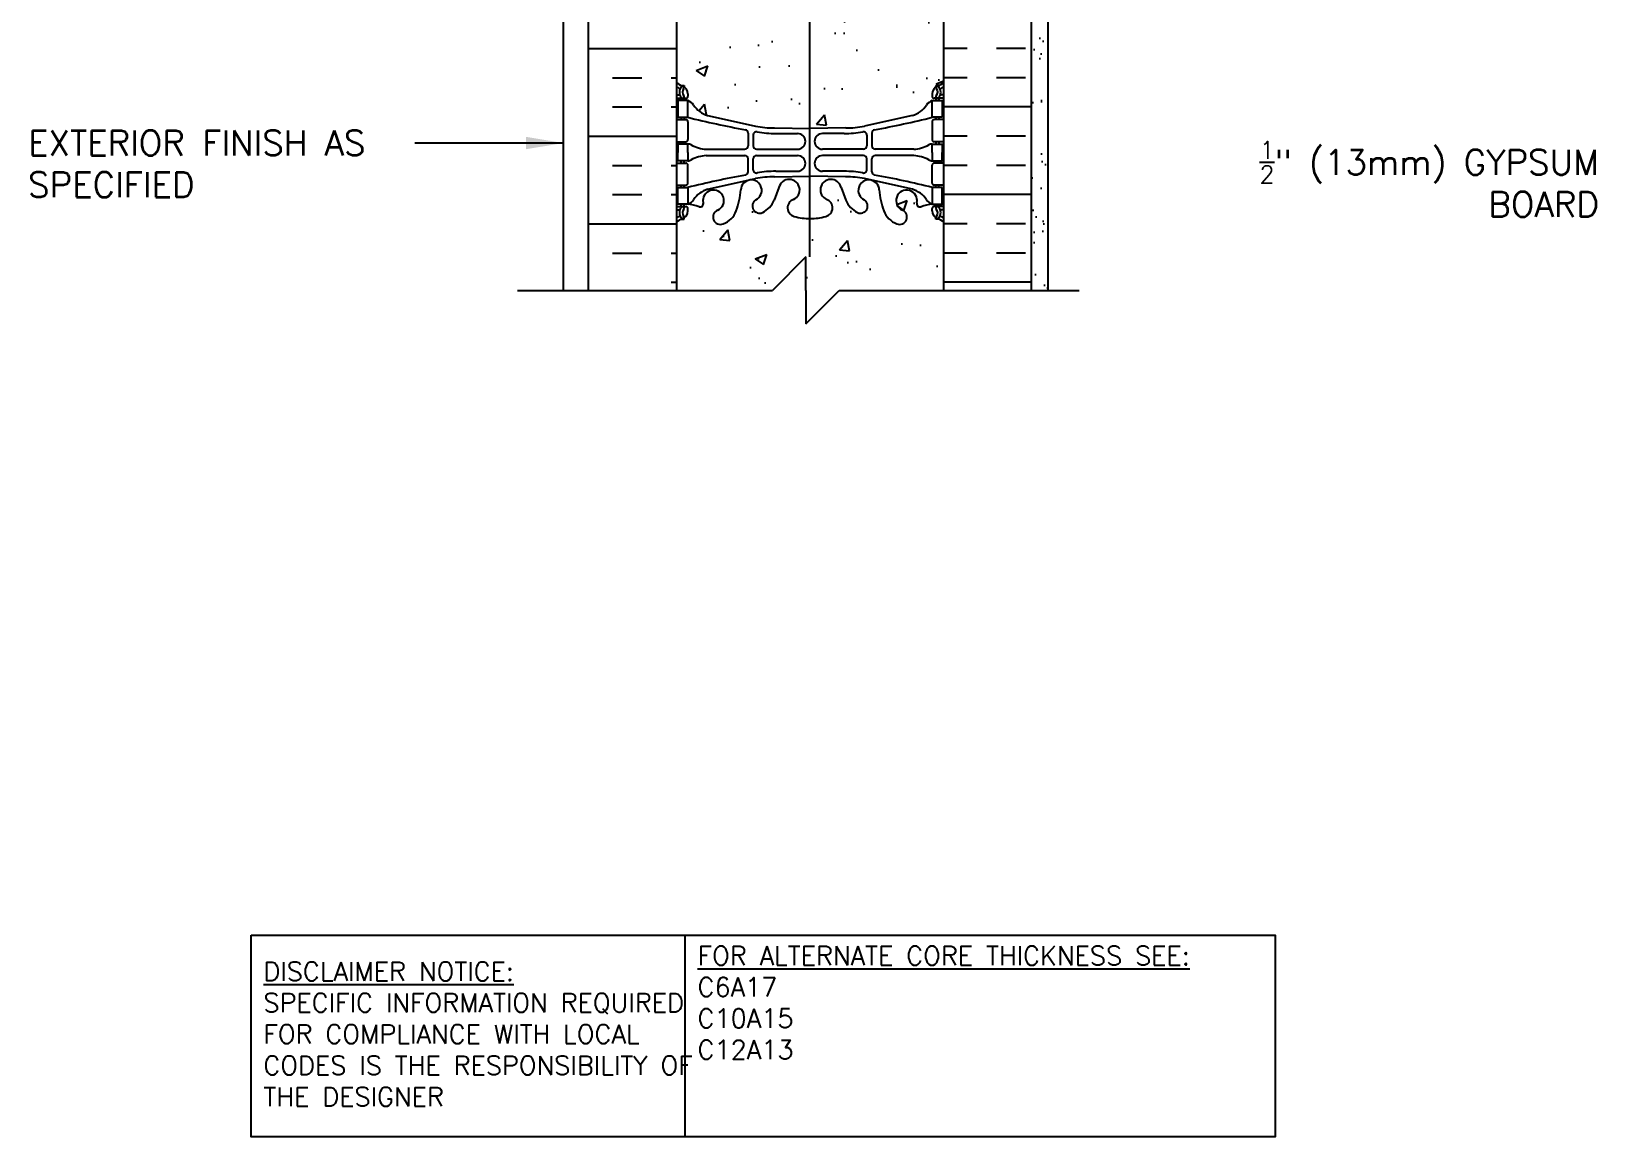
# Model space of a CAD drawing. Header units: inches. Extents: x 113.5 to 169.5, y -27.5 to 56.9.
# Drawn here: x 113.6 to 160.42, y -27.49 to 5.59 of the extents above; entities that cross this region are included whole.
import ezdxf

# ---------------------------------------------------------------- set-up
doc = ezdxf.new("R2010")
doc.units = ezdxf.units.IN
doc.header["$LTSCALE"] = 0.5
doc.header["$MEASUREMENT"] = 0
for name, color, linetype in [('HATCH', 12, 'Continuous'), ('LINE18', 9, 'Continuous'), ('line25', 2, 'Continuous'), ('LINE3', 3, 'Continuous'), ('LINE50', 5, 'Continuous'), ('LINE9', 9, 'Continuous'), ('TEXT', 4, 'Continuous'), ('Web_Edge', 9, 'Continuous')]:
    doc.layers.add(name, color=color, linetype=linetype)
doc.styles.add('DIM', font='romans.shx', dxfattribs={"width": 0.7})
doc.styles.add('ROMANS', font='romans.shx', dxfattribs={"height": 1.125})
doc.styles.get("Standard").update_dxf_attribs({"font": 'romans.shx', "height": 1.125})
doc.dimstyles.new('ext_12', dxfattribs={"dimscale": 12, "dimtxt": 0.09375, "dimasz": 0.09375, "dimexe": 0.09375, "dimexo": 0.0625, "dimgap": 0.0625, "dimtad": 1, "dimdec": 1, "dimzin": 3, "dimdsep": 46, "dimlunit": 4, "dimtxsty": 'DIM', "dimcen": 0.09, "dimdle": 0.09375, "dimclrt": 4, "dimadec": 0, "dimazin": 0, "dimtfac": 1, "dimtdec": 1, "dimtmove": 2, "dimatfit": 3, "dimfxl": 1, "dimfrac": 2, "dimtolj": 1, "dimtzin": 0, "dimarcsym": 0})

msp = doc.modelspace()

# ---------------------------------------------------------------- hatches: boundary and pattern name
at = {"layer": 'HATCH'}
h = msp.add_hatch(dxfattribs=at)
h.set_pattern_fill('INSUL', color=256, scale=7, style=0)
h.set_pattern_definition([(0, (30.4787, -15.0365), (0, 2.625), []), (0, (30.4787, -14.1615), (0, 2.625), [0.875, -0.875]), (0, (30.4787, -13.2865), (0, 2.625), [0.875, -0.875])])
h.paths.add_polyline_path([(140.904, 24.713), (143.529, 22.088), (143.529, 33.838), (143.091, 33.838), (143.091, 33.338), (141.591, 33.338), (141.591, 33.838), (140.904, 33.838)])
h.paths.add_polyline_path([(143.529, 12.838), (140.904, 10.213), (140.904, -2.162), (143.529, -2.162)])
h = msp.add_hatch(dxfattribs=at)
h.set_pattern_fill('AR-CONC', color=256, scale=0.5)
h.paths.add_polyline_path([(139.029, 15.713, -0.414214), (139.529, 16.213), (140.904, 16.213), (140.904, 17.873, 0.088416), (140.758, 17.97), (140.668, 17.97), (140.668, 18.012, -0.249069), (140.558, 18.219), (140.558, 18.286, -0.414214), (140.62, 18.349), (140.668, 18.349), (140.668, 18.419), (140.563, 18.419, 0.085348), (140.233, 18.343, -0.669601), (140.101, 18.464, 0.213335), (140.045, 18.713), (139.542, 18.713, 0.482079), (139.667, 18.239, -1), (139.504, 17.83, -0.21345), (139.111, 18.22, -0.069923), (138.974, 18.863, 1.702394), (138.525, 18.551, -0.940793), (138.321, 18.168, -0.173075), (137.975, 18.534), (137.833, 18.921, 1.612474), (137.401, 18.561, -0.734872), (137.378, 18.05, -0.068475), (136.904, 17.988, -0.068475), (136.43, 18.05, -0.734872), (136.407, 18.561, 1.612474), (135.975, 18.921), (135.832, 18.534, -0.173075), (135.486, 18.168, -0.940793), (135.283, 18.551, 1.702394), (134.833, 18.863, -0.069923), (134.696, 18.22, -0.21345), (134.304, 17.83, -1), (134.141, 18.239, 2.087231), (133.707, 18.464, -0.669601), (133.574, 18.343, 0.085348), (133.245, 18.419), (133.14, 18.419), (133.14, 18.349), (133.187, 18.349, -0.414214), (133.25, 18.286), (133.25, 18.219, -0.249069), (133.14, 18.012), (133.14, 17.97), (133.05, 17.97, 0.088416), (132.904, 17.873), (132.904, 15.838), (132.904, 13.804, 0.088416), (133.05, 13.707), (133.14, 13.707), (133.14, 13.665, -0.249069), (133.25, 13.458), (133.25, 13.39, -0.414214), (133.187, 13.328), (133.14, 13.328), (133.14, 13.258), (133.245, 13.258, 0.085348), (133.574, 13.333, -0.669601), (133.707, 13.213, 2.087231), (134.141, 13.438, -1), (134.304, 13.846, -0.21345), (134.696, 13.457, -0.069923), (134.833, 12.813, 1.702394), (135.283, 13.126, -0.940793), (135.486, 13.509, -0.173075), (135.832, 13.142), (135.975, 12.756, 1.612474), (136.407, 13.115, -0.734872), (136.43, 13.626, -0.068475), (136.904, 13.688, -0.068475), (137.378, 13.626, -0.734872), (137.401, 13.115, 1.612474), (137.833, 12.756), (137.975, 13.142, -0.173075), (138.321, 13.509, -0.940793), (138.525, 13.126, 1.702394), (138.974, 12.813, -0.069923), (139.111, 13.457, -0.21345), (139.504, 13.846, -1), (139.667, 13.438, 2.087231), (140.101, 13.213, -0.669601), (140.233, 13.333, 0.085348), (140.563, 13.258), (140.668, 13.258), (140.668, 13.328), (140.62, 13.328, -0.414214), (140.558, 13.39), (140.558, 13.458, -0.249069), (140.668, 13.665), (140.668, 13.707), (140.758, 13.707, 0.088416), (140.904, 13.804), (140.904, 15.713), (139.629, 15.713, 0.414214), (139.529, 15.613), (139.529, 14.213), (139.029, 14.213)])
edge = h.paths.add_edge_path()
edge.add_arc((140.558, 9.251), 0.5, 46.2109, 66.4218)
edge.add_line((140.758, 9.709), (140.668, 9.709))
edge.add_line((140.668, 9.709), (140.668, 9.751))
edge.add_arc((140.808, 9.958), 0.25, 180, 235.9442, ccw=False)
edge.add_line((140.558, 9.958), (140.558, 10.025))
edge.add_arc((140.62, 10.025), 0.0625, 90, 180, ccw=False)
edge.add_line((140.62, 10.088), (140.668, 10.088))
edge.add_line((140.668, 10.088), (140.668, 10.158))
edge.add_line((140.668, 10.158), (140.563, 10.158))
edge.add_arc((140.685, 10.5), 0.364, 212.0424, 250.3387, ccw=False)
edge.add_arc((139.762, 9.889), 0.743, 34.228, 73.8107)
edge.add_spline(control_points=[(139.969, 10.603), (138.532, 10.924)], knot_values=[0, 0, 1, 1], degree=1, periodic=0)
edge.add_arc((137.976, 7.992), 2.984, 79.2546, 90.0995)
edge.add_line((137.97, 10.976), (136.904, 10.992))
edge.add_line((136.904, 10.992), (135.837, 10.976))
edge.add_arc((135.832, 7.992), 2.984, 89.9005, 100.7454)
edge.add_spline(control_points=[(135.276, 10.924), (133.838, 10.603)], knot_values=[0, 0, 1, 1], degree=1, periodic=0)
edge.add_arc((134.046, 9.889), 0.743, 106.1893, 145.772)
edge.add_arc((133.122, 10.5), 0.364, 289.6613, 327.9576, ccw=False)
edge.add_line((133.245, 10.158), (133.14, 10.158))
edge.add_line((133.14, 10.158), (133.14, 10.088))
edge.add_line((133.14, 10.088), (133.187, 10.088))
edge.add_arc((133.187, 10.025), 0.0625, 0, 90, ccw=False)
edge.add_line((133.25, 10.025), (133.25, 9.958))
edge.add_arc((133, 9.958), 0.25, 304.0558, 360, ccw=False)
edge.add_line((133.14, 9.751), (133.14, 9.709))
edge.add_line((133.14, 9.709), (133.05, 9.709))
edge.add_arc((133.25, 9.251), 0.5, 113.5782, 133.7891)
edge.add_line((132.904, 9.612), (132.904, 4.065))
edge.add_arc((133.25, 4.426), 0.5, 226.2109, 246.4218)
edge.add_line((133.05, 3.968), (133.14, 3.968))
edge.add_line((133.14, 3.968), (133.14, 3.926))
edge.add_arc((133, 3.719), 0.25, 0, 55.9442, ccw=False)
edge.add_line((133.25, 3.719), (133.25, 3.651))
edge.add_arc((133.187, 3.651), 0.0625, -90, 0, ccw=False)
edge.add_line((133.187, 3.589), (133.14, 3.589))
edge.add_line((133.14, 3.589), (133.14, 3.519))
edge.add_line((133.14, 3.519), (133.245, 3.519))
edge.add_arc((133.122, 3.176), 0.364, 32.0424, 70.3387, ccw=False)
edge.add_arc((134.046, 3.788), 0.743, 214.228, 253.8107)
edge.add_spline(control_points=[(133.838, 3.074), (135.276, 2.753)], knot_values=[0, 0, 1, 1], degree=1, periodic=0)
edge.add_arc((135.832, 5.685), 2.984, 259.2546, 270.0995)
edge.add_line((135.837, 2.701), (136.904, 2.685))
edge.add_line((136.904, 2.685), (137.97, 2.701))
edge.add_arc((137.976, 5.685), 2.984, 269.9005, 280.7454)
edge.add_spline(control_points=[(138.532, 2.753), (139.969, 3.074)], knot_values=[0, 0, 1, 1], degree=1, periodic=0)
edge.add_arc((139.762, 3.788), 0.743, 286.1893, 325.772)
edge.add_arc((140.685, 3.176), 0.364, 109.6613, 147.9576, ccw=False)
edge.add_line((140.563, 3.519), (140.668, 3.519))
edge.add_line((140.668, 3.519), (140.668, 3.589))
edge.add_line((140.668, 3.589), (140.62, 3.589))
edge.add_arc((140.62, 3.651), 0.0625, 180, 270, ccw=False)
edge.add_line((140.558, 3.651), (140.558, 3.719))
edge.add_arc((140.808, 3.719), 0.25, 124.0558, 180, ccw=False)
edge.add_line((140.668, 3.926), (140.668, 3.968))
edge.add_line((140.668, 3.968), (140.758, 3.968))
edge.add_arc((140.558, 4.426), 0.5, 293.5782, 313.7891)
edge.add_line((140.904, 4.065), (140.904, 9.612))
h.paths.add_polyline_path([(136.779, -1.162), (136.779, -2.162), (136.779, -3.162), (137.779, -2.162), (140.904, -2.162), (140.904, -0.127, 0.088416), (140.758, -0.03), (140.668, -0.03), (140.668, 0.012, -0.249069), (140.558, 0.219), (140.558, 0.286, -0.414214), (140.62, 0.349), (140.668, 0.349), (140.668, 0.419), (140.563, 0.419, 0.085348), (140.233, 0.343, -0.669601), (140.101, 0.464, 2.087231), (139.667, 0.239, -1), (139.504, -0.17, -0.21345), (139.111, 0.22, -0.069923), (138.974, 0.863, 1.702394), (138.525, 0.551, -0.940793), (138.321, 0.168, -0.173075), (137.975, 0.534), (137.833, 0.921, 1.612474), (137.401, 0.561, -0.734872), (137.378, 0.05, -0.068475), (136.904, -0.012, -0.068475), (136.43, 0.05, -0.734872), (136.407, 0.561, 1.612474), (135.975, 0.921), (135.832, 0.534, -0.173075), (135.486, 0.168, -0.940793), (135.283, 0.551, 1.702394), (134.833, 0.863, -0.069923), (134.696, 0.22, -0.21345), (134.304, -0.17, -1), (134.141, 0.239, 2.087231), (133.707, 0.464, -0.669601), (133.574, 0.343, 0.085348), (133.245, 0.419), (133.14, 0.419), (133.14, 0.349), (133.187, 0.349, -0.414214), (133.25, 0.286), (133.25, 0.219, -0.249069), (133.14, 0.012), (133.14, -0.03), (133.05, -0.03, 0.088416), (132.904, -0.127), (132.904, -2.162), (135.779, -2.162)])
h = msp.add_hatch(dxfattribs=at)
h.set_pattern_fill('INSUL', color=256, scale=7, style=0)
h.set_pattern_definition([(0, (-2793.2578, -399.1712), (0, 2.625), []), (0, (-2793.2578, -398.2962), (0, 2.625), [0.875, -0.875]), (0, (-2793.2578, -397.4212), (0, 2.625), [0.875, -0.875])])
h.paths.add_polyline_path([(130.279, -2.162), (130.716, -2.162), (130.716, -1.662), (132.216, -1.662), (132.216, -2.162), (132.904, -2.162), (132.904, 15.838), (132.216, 15.838), (132.216, 16.338), (130.716, 16.338), (130.716, 15.838), (130.279, 15.838)])
h = msp.add_hatch(dxfattribs=at)
h.set_pattern_fill('AR-SAND', color=256, scale=0.5, style=0)
h.set_pattern_definition([(37.5, (121.1024, -15.0365), (-0.031497, 0.963412), [0, -0.76, 0, -0.85, 0, -0.8125]), (7.5, (121.1024, -15.0365), (0.88489, 1.411073), [0, -0.41, 0, -0.685, 0, -0.2625]), (327.5, (120.4874, -15.0365), (1.55707, 0.00283), [0, -0.25, 0, -0.9, 0, -1.175]), (317.5, (120.4874, -15.0365), (1.503063, 0.43884), [0, -0.125, 0, -0.59, 0, -0.675])])
h.paths.add_polyline_path([(144.029, 12.027), (143.935, 12.338), (143.529, 12.338), (143.529, -2.162), (144.029, -2.162)])

# ---------------------------------------------------------------- linework, layer by layer
at = {"layer": 'LINE18'}
msp.add_line((129.529, -2.162), (129.529, 42.838), dxfattribs=at)
at = {"layer": 'line25'}
for p, q in [((132.904, 15.838), (132.904, -2.162)), ((140.904, -2.162), (140.904, 11.338))]:
    msp.add_line(p, q, dxfattribs=at)
at = {"layer": 'LINE3'}
msp.add_line((136.892, 32.341), (136.892, -1.162), dxfattribs=at)
at = {"layer": 'LINE50'}
for p, q in [((130.279, -2.162), (130.279, 15.838)), ((143.529, -2.162), (143.529, 12.838))]:
    msp.add_line(p, q, dxfattribs=at)
at = {"layer": 'LINE9'}
for p, q in [((144.029, -2.162), (144.029, 12.338)), ((136.779, -1.162), (135.779, -2.162)), ((136.779, -2.162), (136.779, -1.162)), ((128.154, -2.162), (135.779, -2.162)), ((136.779, -2.162), (136.779, -3.162)), ((136.779, -3.162), (137.779, -2.162)), ((137.779, -2.162), (144.96, -2.162))]:
    msp.add_line(p, q, dxfattribs=at)
at = {"layer": 'TEXT'}
msp.add_lwpolyline([(143.931, 1.81, 0, 0.36, 0), (145.011, 1.81, 0, 0, 0), (153.386, 1.81, 0, 0, 0)], format="xyseb", dxfattribs=at)
msp.add_lwpolyline([(120.179, -21.457), (133.162, -21.457), (133.162, -27.495), (120.179, -27.495)], close=True, dxfattribs=at)
msp.add_lwpolyline([(133.162, -21.457), (150.823, -21.457), (150.823, -27.495), (133.162, -27.495)], dxfattribs=at)
at = {"layer": 'Web_Edge'}
for p, q in [((133.05, 3.968), (133.14, 3.968)), ((133.14, 3.968), (133.14, 3.926)), ((140.758, 3.968), (140.668, 3.968)), ((140.668, 3.968), (140.668, 3.926)), ((132.904, 3.689), (132.982, 3.689)), ((132.904, 3.589), (133.187, 3.589)), ((133.05, 3.589), (133.05, 3.519)), ((133.14, 3.589), (133.14, 3.519)), ((133.25, 3.719), (133.25, 3.651)), ((140.558, 3.719), (140.558, 3.651)), ((140.904, 3.589), (140.62, 3.589)), ((140.668, 3.589), (140.668, 3.519)), ((140.758, 3.589), (140.758, 3.519)), ((140.904, 3.689), (140.826, 3.689)), ((132.904, 2.949), (133.187, 2.949)), ((133.05, 3.019), (133.05, 2.949)), ((133.14, 3.019), (133.14, 2.949)), ((133.25, 2.886), (133.25, 2.351)), ((140.558, 2.886), (140.558, 2.351)), ((140.904, 2.949), (140.62, 2.949)), ((140.668, 3.019), (140.668, 2.949)), ((140.758, 3.019), (140.758, 2.949)), ((135.052, 2.549), (135.052, 2.164)), ((135.204, 2.487), (135.204, 2.164)), ((135.837, 2.701), (136.904, 2.685)), ((135.885, 2.533), (136.531, 2.533)), ((137.97, 2.701), (136.904, 2.685)), ((137.923, 2.533), (137.276, 2.533)), ((138.603, 2.487), (138.603, 2.164)), ((138.756, 2.549), (138.756, 2.164)), ((132.904, 2.289), (133.187, 2.289)), ((133.05, 2.289), (133.05, 2.219)), ((133.14, 2.289), (133.14, 2.219)), ((133.798, 2.063), (134.952, 2.064)), ((133.798, 1.874), (134.952, 1.874)), ((135.304, 2.064), (136.531, 2.064)), ((135.304, 1.874), (136.531, 1.874)), ((138.503, 2.064), (137.276, 2.064)), ((138.503, 1.874), (137.276, 1.874)), ((140.01, 2.063), (138.856, 2.064)), ((140.01, 1.874), (138.856, 1.874)), ((140.904, 2.289), (140.62, 2.289)), ((140.668, 2.289), (140.668, 2.219)), ((140.758, 2.289), (140.758, 2.219)), ((132.904, 1.649), (133.187, 1.649)), ((133.05, 1.649), (133.05, 1.719)), ((133.14, 1.649), (133.14, 1.719)), ((133.25, 1.051), (133.25, 1.586)), ((135.052, 1.389), (135.052, 1.774)), ((135.204, 1.451), (135.204, 1.774)), ((135.885, 1.405), (136.531, 1.405)), ((137.923, 1.405), (137.276, 1.405)), ((138.603, 1.451), (138.603, 1.774)), ((138.756, 1.389), (138.756, 1.774)), ((140.558, 1.051), (140.558, 1.586)), ((140.904, 1.649), (140.62, 1.649)), ((140.668, 1.649), (140.668, 1.719)), ((140.758, 1.649), (140.758, 1.719)), ((132.904, 0.989), (133.187, 0.989)), ((133.05, 0.919), (133.05, 0.989)), ((133.14, 0.919), (133.14, 0.989)), ((135.837, 1.237), (136.904, 1.253)), ((137.97, 1.237), (136.904, 1.253)), ((140.904, 0.989), (140.62, 0.989)), ((140.668, 0.919), (140.668, 0.989)), ((140.758, 0.919), (140.758, 0.989)), ((135.975, 0.921), (135.832, 0.534)), ((137.833, 0.921), (137.975, 0.534)), ((132.904, 0.349), (133.187, 0.349)), ((132.904, 0.249), (132.982, 0.249)), ((133.05, 0.349), (133.05, 0.419)), ((133.14, 0.349), (133.14, 0.419)), ((133.14, -0.03), (133.14, 0.012)), ((133.25, 0.219), (133.25, 0.286)), ((140.558, 0.219), (140.558, 0.286)), ((140.904, 0.349), (140.62, 0.349)), ((140.668, 0.349), (140.668, 0.419)), ((140.668, -0.03), (140.668, 0.012)), ((140.758, 0.349), (140.758, 0.419)), ((140.904, 0.249), (140.826, 0.249)), ((133.05, -0.03), (133.14, -0.03)), ((140.758, -0.03), (140.668, -0.03))]:
    msp.add_line(p, q, dxfattribs=at)
for points in [[(132.945, 3.019), (133.245, 3.019), (133.245, 3.519), (132.945, 3.519)], [(140.863, 3.019), (140.563, 3.019), (140.563, 3.519), (140.863, 3.519)], [(132.945, 0.919), (133.245, 0.919), (133.245, 0.419), (132.945, 0.419)], [(140.863, 0.919), (140.563, 0.919), (140.563, 0.419), (140.863, 0.419)]]:
    msp.add_lwpolyline(points, close=True, dxfattribs=at)
for points in [[(133.245, 1.969), (133.245, 2.219), (132.945, 2.219), (132.945, 1.969)], [(133.245, 1.969), (133.245, 1.719), (132.945, 1.719), (132.945, 1.969)], [(140.563, 1.969), (140.563, 2.219), (140.863, 2.219), (140.863, 1.969)], [(140.563, 1.969), (140.563, 1.719), (140.863, 1.719), (140.863, 1.969)]]:
    msp.add_lwpolyline(points, dxfattribs=at)
for centre, radius, start, end in [((133.25, 4.426), 0.5, 226.2109, 250.5288), ((133.25, 4.426), 0.6, 234.7832, 245.0748), ((133.244, 3.773), 0.25, 140.1145, 222.4609), ((132.988, 3.863), 0.021, 343.464, 63.9957), ((133.086, 3.904), 0.045, 321.448, 139.1879), ((133, 3.719), 0.25, 0, 70.5288), ((133.244, 3.773), 0.16, 140.0001, 222.4609), ((140.808, 3.719), 0.25, 109.4712, 180), ((140.722, 3.904), 0.045, 40.8121, 218.552), ((140.564, 3.773), 0.16, 317.5391, 39.9999), ((140.558, 4.426), 0.5, 289.4712, 313.7891), ((140.564, 3.773), 0.25, 317.5391, 39.8855), ((140.82, 3.863), 0.021, 116.0043, 196.536), ((140.558, 4.426), 0.6, 294.9252, 305.2168), ((132.982, 3.708), 0.0196, 269.4032, 15.4901), ((133.092, 3.635), 0.045, 222.4609, 42.4609), ((133.187, 3.651), 0.0625, 270, 0), ((133.122, 3.176), 0.364, 34.9775, 70.3387), ((134.046, 3.788), 0.743, 212.7919, 253.8107), ((139.762, 3.788), 0.743, 286.1893, 327.2081), ((140.685, 3.176), 0.364, 109.6613, 145.0225), ((140.62, 3.651), 0.0625, 180, 270), ((140.715, 3.635), 0.045, 137.5391, 317.5391), ((140.826, 3.708), 0.0196, 164.5099, 270.5968), ((133.187, 2.886), 0.0625, 0, 90), ((140.053, 30.439), 28.253, 256.0552, 259.6343), ((133.754, 30.439), 28.253, 280.3657, 283.9448), ((140.62, 2.886), 0.0625, 90, 180), ((133.187, 2.351), 0.0625, 270, 0), ((134.952, 2.549), 0.1, 360, 79.6343), ((135.304, 2.487), 0.1, 79.2546, 180), ((135.832, 5.685), 2.984, 259.2546, 270.0995), ((135.879, 5.517), 2.984, 259.2546, 270.0995), ((136.531, 2.299), 0.234, 270, 90), ((137.276, 2.299), 0.234, 90, 270), ((137.928, 5.517), 2.984, 269.9005, 280.7454), ((137.976, 5.685), 2.984, 269.9005, 280.7454), ((138.503, 2.487), 0.1, 0, 100.7454), ((138.856, 2.549), 0.1, 100.3657, 180), ((140.62, 2.351), 0.0625, 180, 270), ((133.241, 2), 0.219, 60.4937, 88.92), ((133.882, 3.22), 1.16, 242.5844, 265.8032), ((133.882, 0.718), 1.16, 94.1968, 117.4156), ((134.952, 2.164), 0.1, 270.0388, 360), ((134.952, 1.774), 0.1, 0, 89.9612), ((135.304, 2.164), 0.1, 180, 270), ((135.304, 1.774), 0.1, 90, 180), ((136.531, 1.639), 0.234, 270, 90), ((137.276, 1.639), 0.234, 90, 270), ((138.503, 2.164), 0.1, 270, 0), ((138.503, 1.774), 0.1, 0, 90), ((138.856, 2.164), 0.1, 180, 269.9612), ((138.856, 1.774), 0.1, 90.0388, 180), ((139.925, 3.22), 1.16, 274.1968, 297.4156), ((139.925, 0.718), 1.16, 62.5844, 85.8032), ((140.567, 2), 0.219, 91.08, 119.5063), ((133.187, 1.586), 0.0625, 0, 90), ((133.241, 1.938), 0.219, 271.08, 299.5063), ((135.304, 1.451), 0.1, 180, 280.7454), ((135.879, -1.579), 2.984, 89.9005, 100.7454), ((137.928, -1.579), 2.984, 79.2546, 90.0995), ((138.503, 1.451), 0.1, 259.2546, 0), ((140.567, 1.938), 0.219, 240.4937, 268.92), ((140.62, 1.586), 0.0625, 90, 180), ((133.187, 1.051), 0.0625, 270, 0), ((140.053, -26.501), 28.253, 100.3657, 103.9448), ((135.145, 0.832), 0.314, 296.0652, 177.2643), ((134.952, 1.389), 0.1, 280.3657, 0), ((135.832, -1.747), 2.984, 89.9005, 100.7454), ((136.28, 0.848), 0.314, 293.8084, 166.5854), ((137.528, 0.848), 0.314, 13.4146, 246.1916), ((137.976, -1.747), 2.984, 79.2546, 90.0995), ((138.662, 0.832), 0.314, 2.7357, 243.9348), ((138.856, 1.389), 0.1, 180, 259.6343), ((133.754, -26.501), 28.253, 76.0552, 79.6343), ((140.62, 1.051), 0.0625, 180, 270), ((133.122, 0.762), 0.364, 289.6613, 325.0225), ((134.046, 0.15), 0.743, 106.1893, 147.2081), ((134.014, 0.526), 0.314, 293.8084, 191.4114), ((132.474, 1.028), 2.365, 339.9985, 355.6105), ((135.396, 0.365), 0.217, 121.463, 294.4736), ((135.146, 0.836), 0.75, 297.0295, 336.3062), ((136.498, 0.31), 0.268, 109.9662, 255.2108), ((137.31, 0.31), 0.268, 284.7892, 70.0338), ((138.662, 0.836), 0.75, 203.6938, 242.9705), ((138.411, 0.365), 0.217, 245.5264, 58.537), ((141.333, 1.028), 2.365, 184.3895, 200.0015), ((139.793, 0.526), 0.314, 348.5886, 246.1916), ((139.762, 0.15), 0.743, 32.7919, 73.8107), ((140.685, 0.762), 0.364, 214.9775, 250.3387), ((133.25, -0.488), 0.6, 114.9252, 125.2168), ((132.982, 0.229), 0.0196, 344.5099, 90.5968), ((133.244, 0.164), 0.25, 137.5391, 219.8855), ((132.988, 0.075), 0.021, 296.0043, 16.536), ((133.086, 0.033), 0.045, 220.8121, 38.552), ((133.092, 0.303), 0.045, 317.5391, 137.5391), ((133, 0.219), 0.25, 289.4712, 360), ((133.244, 0.164), 0.16, 137.5391, 219.9999), ((133.187, 0.286), 0.0625, 360, 90), ((133.19, -0.577), 0.997, 66.8533, 86.8462), ((133.616, 0.431), 0.0968, 249.5669, 19.8449), ((134.222, 0.035), 0.22, 111.8037, 291.8037), ((134.065, 0.463), 0.677, 290.6803, 338.8761), ((136.892, 1.742), 1.754, 254.7082, 270.3771), ((136.915, 1.742), 1.754, 269.6229, 285.2918), ((139.742, 0.463), 0.677, 201.1239, 249.3197), ((139.585, 0.035), 0.22, 248.1963, 68.1963), ((140.192, 0.431), 0.0968, 160.1551, 290.4331), ((140.618, -0.577), 0.997, 93.1538, 113.1467), ((140.62, 0.286), 0.0625, 90, 180), ((140.808, 0.219), 0.25, 180, 250.5288), ((140.715, 0.303), 0.045, 42.4609, 222.4609), ((140.722, 0.033), 0.045, 141.448, 319.1879), ((140.564, 0.164), 0.16, 320.0001, 42.4609), ((140.564, 0.164), 0.25, 320.1145, 42.4609), ((140.82, 0.075), 0.021, 163.464, 243.9957), ((140.826, 0.229), 0.0196, 89.4032, 195.4901), ((140.558, -0.488), 0.6, 54.7832, 65.0748), ((133.25, -0.488), 0.5, 109.4712, 133.7891), ((140.558, -0.488), 0.5, 46.2109, 70.5288)]:
    msp.add_arc(centre, radius, start, end, dxfattribs=at)
for points in [[(133.838, 3.074), (135.276, 2.753)], [(139.969, 3.074), (138.532, 2.753)], [(133.838, 0.864), (135.276, 1.185)], [(139.969, 0.864), (138.532, 1.185)]]:
    msp.add_open_spline(points, degree=1, dxfattribs=at)

# ---------------------------------------------------------------- texts
at = {"layer": 'TEXT', "char_height": 0.75, "style": 'ROMANS'}
for s, insert, width, attachment_point in [('EXTERIOR FINISH AS SPECIFIED', (113.503, 1.628), 12.96959, 4), ('\\A1;{\\H0.7x;\\S1/2;\\H1.4286x;"} (13mm) GYPSUM BOARD', (160.512, 1.173), 11.05043, 6)]:
    msp.add_mtext(s, dxfattribs=dict(at, insert=insert, width=width, attachment_point=attachment_point))
at = {"layer": 'TEXT', "char_height": 0.5625, "attachment_point": 4}
for s, insert, width in [('{\\LFOR ALTERNATE CORE THICKNESS SEE:\\P}C6A17\\PC10A15\\PC12A13', (133.538, -23.483), 23.33295), ('{\\LDISCLAIMER NOTICE:}\\PSPECIFIC INFORMATION REQUIRED FOR COMPLIANCE WITH LOCAL CODES IS THE RESPONSIBILITY OF THE DESIGNER', (120.546, -24.423), 14.00235)]:
    msp.add_mtext(s, dxfattribs=dict(at, insert=insert, width=width))

# ---------------------------------------------------------------- leaders
at = {"layer": 'TEXT'}
msp.add_leader([(129.529, 2.249), (125.078, 2.249)], dimstyle='ext_12', override={"dimgap": 0.0625, "dimtad": 0}, dxfattribs=at)

doc.saveas('drawing.dxf')
